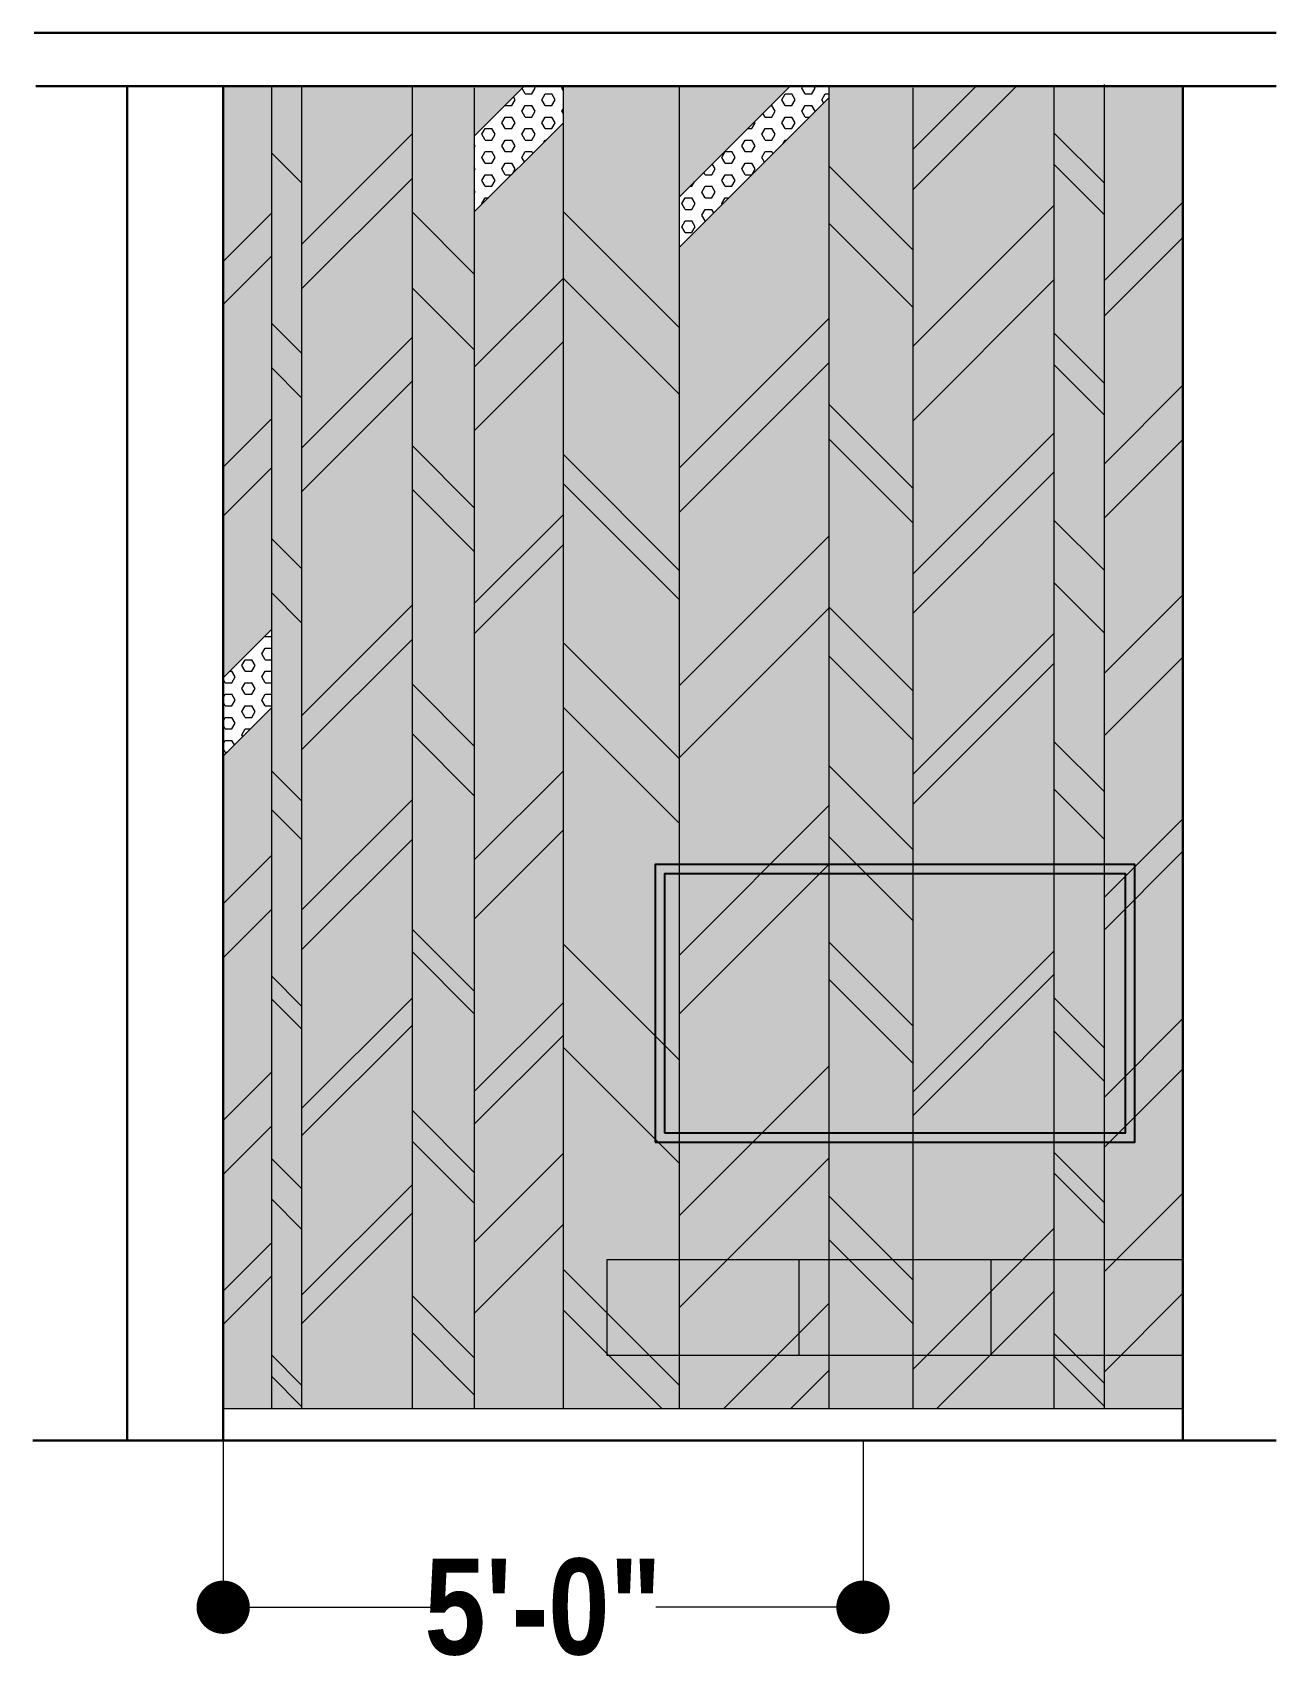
# Model space of a CAD drawing. Header units: millimetres. Extents: x 56222 to 3066687, y -650199 to -121287.
# Drawn here: x 149251 to 149367.7, y -181055.7 to -180902.2 of the extents above; entities that cross this region are included whole.
import ezdxf

# ---------------------------------------------------------------- set-up
doc = ezdxf.new("R2010")
doc.units = ezdxf.units.MM
doc.header["$MEASUREMENT"] = 0
doc.header["$PDMODE"] = 35
doc.layers.get('Defpoints').update_dxf_attribs({"color": 220})
for name, color, linetype, lineweight in [('FIRST FLOOR ( DW_RAIL )', 7, 'Continuous', 9), ('FURNI', 25, 'Continuous', 5), ('FURNITURE', 32, 'Continuous', 9), ('SECTION ( SLAB PLine )', 104, 'Continuous', 30), ('XX~SLAB ( BEAM )~ ( DIM )', 7, 'Continuous', 9)]:
    doc.layers.add(name, color=color, linetype=linetype, lineweight=lineweight)
doc.styles.add('Cn_BT_9 ( BOLD )', font='swisscb.ttf', dxfattribs={"height": 9})
doc.dimstyles.new('Cn_BT_9 ( BOLD )', dxfattribs={"dimtxt": 9, "dimasz": 5, "dimexe": 1.5, "dimexo": 0, "dimgap": 0.09, "dimtad": 0, "dimzin": 3, "dimdsep": 46, "dimlunit": 4, "dimtxsty": 'Cn_BT_9 ( BOLD )', "dimblk": 'DOT', "dimcen": 0.09, "dimdle": 1.5, "dimclrd": 251, "dimclre": 251, "dimclrt": 5, "dimadec": 0, "dimazin": 0, "dimtfac": 0.75, "dimtofl": 0, "dimtmove": 0, "dimatfit": 3, "dimfxl": 0, "dimtolj": 1, "dimtzin": 0, "dimlwd": 15, "dimlwe": 15, "dimarcsym": 0})
pattern_1 = [(0, (917.2216, 491.9102), (0, 1.0825317547), [0.625, -1.25]), (120, (917.2216, 491.9102), (-0.9375, -0.5412658774), [0.625, -1.25]), (60, (917.8466, 491.9102), (-0.9375, 0.5412658774), [0.625, -1.25])]

# ---------------------------------------------------------------- blocks, each defined once
blk = doc.blocks.new('_Dot')
at = {"color": 0, "linetype": 'ByBlock', "lineweight": -2}
blk.add_line((-0.5, 0), (-1, 0), dxfattribs=at)
at = {"color": 0, "linetype": 'ByBlock', "const_width": 0.5}
blk.add_lwpolyline([(-0.25, 0, 1), (0.25, 0, 1)], format="xyb", close=True, dxfattribs=at)
blk = doc.blocks.new('*D1274')
at = {"layer": 'Defpoints', "color": 0, "lineweight": 0, "transparency": 16777216}
for p in [(149268.9, -181034.2), (149328.9, -181034.2), (149328.9, -181049.82)]:
    blk.add_point(p, dxfattribs=at)
at = {"layer": 'FURNI', "color": 251, "lineweight": 15, "transparency": 16777216}
for p, q in [((149268.9, -181034.2), (149268.9, -181051.32)), ((149328.9, -181034.2), (149328.9, -181051.32)), ((149273.9, -181049.82), (149288.31, -181049.82)), ((149323.9, -181049.82), (149309.48, -181049.82))]:
    blk.add_line(p, q, dxfattribs=at)
at = {"layer": 'FURNI', "color": 251, "lineweight": 15, "transparency": 16777216, "xscale": 5, "yscale": 5, "zscale": 5, "rotation": 180}
blk.add_blockref('_Dot', (149268.9, -181049.82), dxfattribs=at)
at = {"layer": 'FURNI', "color": 251, "lineweight": 15, "transparency": 16777216, "xscale": 5, "yscale": 5, "zscale": 5}
blk.add_blockref('_Dot', (149328.9, -181049.82), dxfattribs=at)
at = {"layer": 'FURNI', "color": 5, "lineweight": 0, "transparency": 16777216, "insert": (149298.9, -181049.82), "char_height": 9, "attachment_point": 5, "style": 'Cn_BT_9 ( BOLD )'}
blk.add_mtext('\\A1;5\'-0"', dxfattribs=at)

msp = doc.modelspace()

# ---------------------------------------------------------------- hatches: boundary and pattern name
at = {"layer": 'FURNITURE', "lineweight": 0, "true_color": 0xc2cd98, "transparency": 33554633}
h = msp.add_hatch(color=9, dxfattribs=at)
h.dxf.hatch_style = 1
h.paths.add_polyline_path([(149273.4266, -180907.1999), (149268.8972, -180907.1999), (149268.8972, -180923.6431), (149273.4266, -180919.1137)])
h.paths.add_polyline_path([(149273.4266, -180923.1441), (149268.8972, -180927.6734), (149268.8972, -180942.9325), (149273.4266, -180938.4032)])
h.paths.add_polyline_path([(149273.4266, -180942.9871), (149268.8972, -180947.5165), (149268.8972, -180962.6927), (149273.4266, -180958.1634)])
h.paths.add_polyline_path([(149273.4266, -180965.5051), (149268.8972, -180970.0345), (149268.8972, -180983.8823), (149273.4266, -180979.3529)])
h.paths.add_polyline_path([(149273.4266, -180984.4016), (149268.8972, -180988.931), (149268.8972, -181004.1856), (149273.4266, -180999.6562)])
h.paths.add_polyline_path([(149273.4266, -181004.7049), (149268.8972, -181009.2343), (149268.8972, -181020.1862), (149273.4266, -181015.6569)])
h.paths.add_polyline_path([(149273.4266, -181018.7681), (149268.8972, -181023.2975), (149268.8972, -181031.1999), (149273.4266, -181031.1999)])
h = msp.add_hatch(color=9, dxfattribs=at)
h.dxf.hatch_style = 1
h.paths.add_polyline_path([(149276.2551, -180916.2814), (149273.4266, -180913.4529), (149273.4266, -180929.4285), (149276.2551, -180932.2569)])
h.paths.add_polyline_path([(149286.6115, -180907.1999), (149276.2551, -180907.1999), (149276.2551, -180922.0423), (149286.6115, -180911.6859)])
h.paths.add_polyline_path([(149286.6115, -180915.8499), (149276.2551, -180926.2064), (149276.2551, -180941.1344), (149286.6115, -180930.778)])
h.paths.add_polyline_path([(149276.2551, -180936.421), (149273.4266, -180933.5925), (149273.4266, -180949.6143), (149276.2551, -180952.4427)])
h.paths.add_polyline_path([(149286.6115, -180934.8714), (149276.2551, -180945.2279), (149276.2551, -180966.2373), (149286.6115, -180955.8809)])
h.paths.add_polyline_path([(149276.2551, -180957.5099), (149273.4266, -180954.6815), (149273.4266, -180971.3963), (149276.2551, -180974.2248)])
h.paths.add_polyline_path([(149286.6115, -180959.0805), (149276.2551, -180969.437), (149276.2551, -180984.475), (149286.6115, -180974.1185)])
h.paths.add_polyline_path([(149276.2551, -180977.8481), (149273.4266, -180975.0196), (149273.4266, -180990.6286), (149276.2551, -180993.4571)])
h.paths.add_polyline_path([(149286.6115, -180977.8312), (149276.2551, -180988.1877), (149276.2551, -181003.0576), (149286.6115, -180992.7012)])
h.paths.add_polyline_path([(149276.2551, -180995.5939), (149273.4266, -180992.7655), (149273.4266, -181007.7379), (149276.2551, -181010.5663)])
h.paths.add_polyline_path([(149286.6115, -180995.2731), (149276.2551, -181005.6296), (149276.2551, -181020.5592), (149286.6115, -181010.2027)])
h.paths.add_polyline_path([(149276.2551, -181014.3733), (149273.4266, -181011.5449), (149273.4266, -181026.1617), (149276.2551, -181028.9901)])
h.paths.add_polyline_path([(149286.6115, -181012.889), (149276.2551, -181023.2455), (149276.2551, -181031.1999), (149286.6115, -181031.1999)])
h.paths.add_polyline_path([(149273.4266, -181028.1626), (149273.4266, -181031.1999), (149276.2551, -181031.1999), (149276.2551, -181030.991)])
h.paths.add_polyline_path([(149286.6115, -181024.0602), (149286.6115, -181031.1999), (149292.4495, -181031.1999), (149292.4495, -181029.8982)])
h.paths.add_polyline_path([(149300.7753, -181013.9407), (149292.4495, -181022.2666), (149292.4495, -181031.1999), (149300.7753, -181031.1999)])
h.paths.add_polyline_path([(149300.7753, -181021.9442), (149300.7753, -181031.1999), (149310.0311, -181031.1999)])
h.paths.add_polyline_path([(149311.6545, -181008.193), (149300.7753, -180997.3139), (149300.7753, -181018.1212), (149311.6545, -181029.0004)])
h.paths.add_polyline_path([(149300.7753, -181007.2932), (149300.7753, -180996.214), (149292.4495, -181004.5398), (149292.4495, -181015.619)])
h.paths.add_polyline_path([(149292.4495, -181011.9507), (149286.6115, -181006.1127), (149286.6115, -181020.594), (149292.4495, -181026.432)])
h.paths.add_polyline_path([(149292.4495, -180994.1881), (149286.6115, -180988.3501), (149286.6115, -181003.2241), (149292.4495, -181009.0621)])
h.paths.add_polyline_path([(149300.7753, -180976.969), (149292.4495, -180985.2949), (149292.4495, -181001.4717), (149300.7753, -180993.1459)])
h.paths.add_polyline_path([(149311.6545, -180976.2961), (149300.7753, -180965.4169), (149300.7753, -180987.6092), (149311.6545, -180998.4883)])
h.paths.add_polyline_path([(149325.6882, -180980.173), (149311.6545, -180994.2066), (149311.6545, -181013.1118), (149325.6882, -180999.0782)])
h.paths.add_polyline_path([(149325.6882, -181007.7189), (149311.6545, -181021.7525), (149311.6545, -181031.1999), (149315.8459, -181031.1999), (149325.6882, -181021.3577)])
h.paths.add_polyline_path([(149325.6882, -181027.6311), (149322.1193, -181031.1999), (149325.6882, -181031.1999)], flags=17)
h.paths.add_polyline_path([(149333.5607, -181023.2266), (149325.6882, -181015.3541), (149325.6882, -181031.1999), (149333.5607, -181031.1999)])
h.paths.add_polyline_path([(149346.7957, -181020.2232), (149335.8189, -181031.1999), (149346.7957, -181031.1999)])
h.paths.add_polyline_path([(149346.7957, -180990.4994), (149333.5607, -181003.7345), (149333.5607, -181027.5323), (149346.7957, -181014.2973)])
h.paths.add_polyline_path([(149333.5607, -180998.8077), (149325.6882, -180990.9352), (149325.6882, -181011.244), (149333.5607, -181019.1165)])
h.paths.add_polyline_path([(149346.7957, -180988.2958), (149346.7957, -180961.3266), (149333.5607, -180974.5617), (149333.5607, -181001.5308)])
h.paths.add_polyline_path([(149333.5607, -180985.4358), (149325.6882, -180977.5633), (149325.6882, -180987.4295), (149333.5607, -180995.302)])
h.paths.add_polyline_path([(149325.6882, -180974.6672), (149325.6882, -180956.1488), (149311.6545, -180970.1825), (149311.6545, -180988.7009)])
h.paths.add_polyline_path([(149292.4495, -180973.7464), (149286.6115, -180967.9084), (149286.6115, -180986.2319), (149292.4495, -180992.0699)])
h.paths.add_polyline_path([(149300.7753, -180950.2255), (149292.4495, -180958.5513), (149292.4495, -180979.7437), (149300.7753, -180971.4179)])
h.paths.add_polyline_path([(149292.4495, -180950.8248), (149286.6115, -180944.9868), (149286.6115, -180955.8809), (149286.6115, -180963.2508), (149292.4495, -180969.0888)])
h.paths.add_polyline_path([(149292.4495, -180931.9385), (149286.6115, -180926.1006), (149286.6115, -180930.778), (149286.6115, -180940.8934), (149292.4495, -180946.7313)])
h.paths.add_polyline_path([(149300.7753, -180931.1893), (149292.4495, -180939.5151), (149292.4495, -180955.7242), (149300.7753, -180947.3984)])
h.paths.add_polyline_path([(149311.6545, -180936.0943), (149300.7831, -180925.223), (149300.7753, -180925.2308), (149300.7753, -180941.7251), (149311.6545, -180952.6042)])
h.paths.add_polyline_path([(149300.7753, -180944.4717), (149300.7753, -180959.3744), (149311.619, -180970.218), (149311.6545, -180970.1825), (149311.6545, -180955.3509)])
h.paths.add_polyline_path([(149325.6882, -180933.1396), (149311.6545, -180947.1732), (149311.6545, -180963.4356), (149325.6882, -180949.402)])
h.paths.add_polyline_path([(149325.6882, -180928.9968), (149325.6882, -180908.3027), (149311.6545, -180922.3363), (149311.6545, -180943.0304)])
h.paths.add_polyline_path([(149333.5607, -180948.1533), (149325.6882, -180940.2808), (149325.6882, -180956.0247), (149333.5607, -180963.8972)])
h.paths.add_polyline_path([(149333.5607, -180927.932), (149325.6882, -180920.0595), (149325.6882, -180937.0169), (149333.5607, -180944.8894)])
h.paths.add_polyline_path([(149346.7957, -180925.3682), (149333.5607, -180938.6032), (149333.5607, -180952.9754), (149346.7957, -180939.7403)])
h.paths.add_polyline_path([(149346.7957, -180943.4131), (149333.5607, -180956.6481), (149333.5607, -180971.7459), (149346.7957, -180958.5109)])
h.paths.add_polyline_path([(149351.5105, -180958.462), (149346.7957, -180953.7472), (149346.7957, -180968.6394), (149351.5105, -180973.3542)])
h.paths.add_polyline_path([(149358.8972, -180960.7364), (149351.5105, -180968.1232), (149351.5105, -180983.2816), (149358.8972, -180975.8948)])
h.paths.add_polyline_path([(149351.5105, -180977.8085), (149346.7957, -180973.0936), (149346.7957, -180992.6603), (149351.5105, -180997.3752)])
h.paths.add_polyline_path([(149358.8972, -180978.9466), (149351.5105, -180986.3333), (149351.5105, -181002.0248), (149358.8972, -180994.638)])
h.paths.add_polyline_path([(149358.8972, -180999.3428), (149351.5105, -181006.7295), (149351.5105, -181018.377), (149358.8972, -181010.9902)])
h.paths.add_polyline_path([(149351.5105, -181000.5009), (149346.7957, -180995.7861), (149346.7957, -181007.1537), (149351.5105, -181011.8686)])
h.paths.add_polyline_path([(149351.5105, -181013.8222), (149346.7957, -181009.1074), (149346.7957, -181024.111), (149351.5105, -181028.8258)])
h.paths.add_polyline_path([(149358.8972, -181020.3801), (149358.8972, -181014.0192), (149351.5105, -181021.406), (149351.5105, -181027.7668)])
h.paths.add_polyline_path([(149358.8972, -181023.3982), (149351.5105, -181030.7849), (149351.5105, -181031.1999), (149358.8972, -181031.1999)])
h.paths.add_polyline_path([(149346.7957, -181026.2502), (149346.7957, -181031.1999), (149351.5105, -181031.1999), (149351.5105, -181030.965)])
h.paths.add_polyline_path([(149333.5607, -180968.4909), (149325.6882, -180960.6184), (149325.6882, -180970.9145), (149333.5607, -180978.787)])
h.paths.add_polyline_path([(149358.8972, -180940.3388), (149351.5105, -180947.7255), (149351.5105, -180962.274), (149358.8972, -180954.8872)])
h.paths.add_polyline_path([(149358.8972, -180921.3925), (149351.5105, -180928.7792), (149351.5105, -180942.6393), (149358.8972, -180935.2525)])
h.paths.add_polyline_path([(149351.5105, -180938.0222), (149346.7957, -180933.3074), (149346.7957, -180947.8864), (149351.5105, -180952.6012)])
h.paths.add_polyline_path([(149358.8972, -180907.1999), (149351.5105, -180907.1999), (149351.5105, -180925.4732), (149358.8972, -180918.0865)])
h.paths.add_polyline_path([(149351.5105, -180919.2261), (149346.7957, -180914.5113), (149346.7957, -180930.3379), (149351.5105, -180935.0527)])
h.paths.add_polyline_path([(149351.5105, -180907.1999), (149346.7957, -180907.1999), (149346.7957, -180911.568), (149351.5105, -180916.2828)])
h.paths.add_polyline_path([(149346.7957, -180907.1999), (149343.2949, -180907.1999), (149333.5607, -180916.9342), (149333.5607, -180931.625), (149346.7957, -180918.39)])
h.paths.add_polyline_path([(149333.5607, -180913.139), (149339.4998, -180907.1999), (149325.6882, -180907.1999), (149325.6882, -180914.6798), (149333.5607, -180922.5523)])
h.paths.add_polyline_path([(149322.0666, -180907.1999), (149311.6545, -180907.1999), (149311.6545, -180917.612)])
h.paths.add_polyline_path([(149311.6545, -180907.1999), (149300.7753, -180907.1999), (149300.7753, -180918.9572), (149311.6545, -180929.8364)])
h.paths.add_polyline_path([(149300.7753, -180910.6749), (149292.4495, -180919.0007), (149292.4495, -180933.5566), (149300.7753, -180925.2308)])
h.paths.add_polyline_path([(149292.4495, -180911.8876), (149297.1372, -180907.1999), (149286.6115, -180907.1999), (149286.6115, -180911.6859), (149286.6115, -180918.9874), (149292.4495, -180924.8254)])
h.paths.add_polyline_path([(149276.2551, -180907.1999), (149273.4266, -180907.1999), (149273.4266, -180908.0425), (149276.2551, -180910.8709)])
at = {"layer": 'FURNITURE', "lineweight": 0, "true_color": 0xe6f5b7, "transparency": 33554633}
h = msp.add_hatch(dxfattribs=at)
h.set_pattern_fill('HEX', color=254, scale=5)
h.set_pattern_definition(pattern_1)
h.paths.add_polyline_path([(149276.2551, -180910.8709), (149273.4266, -180908.0425), (149273.4266, -180913.4529), (149276.2551, -180916.2814)])
h.paths.add_polyline_path([(149276.2551, -180932.2569), (149273.4266, -180929.4285), (149273.4266, -180933.5925), (149276.2551, -180936.421)])
h.paths.add_polyline_path([(149276.2551, -180952.4427), (149273.4266, -180949.6143), (149273.4266, -180954.6815), (149276.2551, -180957.5099)])
h.paths.add_polyline_path([(149273.4266, -180971.3963), (149273.4266, -180975.0196), (149276.2551, -180977.8481), (149276.2551, -180974.2248)])
h.paths.add_polyline_path([(149273.4266, -180990.6286), (149273.4266, -180992.7655), (149276.2551, -180995.5939), (149276.2551, -180993.4571)])
h.paths.add_polyline_path([(149276.2551, -181010.5663), (149273.4266, -181007.7379), (149273.4266, -181011.5449), (149276.2551, -181014.3733)])
h.paths.add_polyline_path([(149273.4266, -181026.1617), (149273.4266, -181028.1626), (149276.2551, -181030.991), (149276.2551, -181028.9901)])
h.paths.add_polyline_path([(149286.6115, -181012.889), (149286.6115, -181010.2027), (149276.2551, -181020.5592), (149276.2551, -181023.2455)])
h.paths.add_polyline_path([(149286.6115, -181020.594), (149286.6115, -181024.0602), (149292.4495, -181029.8982), (149292.4495, -181026.432)])
h.paths.add_polyline_path([(149286.6115, -181003.2241), (149286.6115, -181006.1127), (149292.4495, -181011.9507), (149292.4495, -181009.0621)])
h.paths.add_polyline_path([(149286.6115, -180995.2731), (149286.6115, -180992.7012), (149276.2551, -181003.0576), (149276.2551, -181005.6296)])
h.paths.add_polyline_path([(149286.6115, -180977.8312), (149286.6115, -180974.1185), (149276.2551, -180984.475), (149276.2551, -180988.1877)])
h.paths.add_polyline_path([(149286.6115, -180959.0805), (149286.6115, -180955.8809), (149276.2551, -180966.2373), (149276.2551, -180969.437)])
h.paths.add_polyline_path([(149286.6115, -180934.8714), (149286.6115, -180930.778), (149276.2551, -180941.1344), (149276.2551, -180945.2279)])
h.paths.add_polyline_path([(149286.6115, -180915.8499), (149286.6115, -180911.6859), (149276.2551, -180922.0423), (149276.2551, -180926.2064)])
h.paths.add_polyline_path([(149286.6115, -180918.9874), (149286.6115, -180926.1006), (149292.4495, -180931.9385), (149292.4495, -180924.8254)])
h.paths.add_polyline_path([(149286.6115, -180940.8934), (149286.6115, -180944.9868), (149292.4495, -180950.8248), (149292.4495, -180946.7313)])
h.paths.add_polyline_path([(149286.6115, -180963.2508), (149286.6115, -180967.9084), (149292.4495, -180973.7464), (149292.4495, -180969.0888)])
h.paths.add_polyline_path([(149286.6115, -180986.2319), (149286.6115, -180988.3501), (149292.4495, -180994.1881), (149292.4495, -180992.0699)])
h.paths.add_polyline_path([(149300.7753, -181013.9407), (149300.7753, -181007.2932), (149292.4495, -181015.619), (149292.4495, -181022.2666)])
h.paths.add_polyline_path([(149300.7753, -180996.214), (149300.7753, -180993.1459), (149292.4495, -181001.4717), (149292.4495, -181004.5398)])
h.paths.add_polyline_path([(149300.7753, -180976.969), (149300.7753, -180971.4179), (149292.4495, -180979.7437), (149292.4495, -180985.2949)])
h.paths.add_polyline_path([(149300.7753, -180950.2255), (149300.7753, -180947.3984), (149292.4495, -180955.7242), (149292.4495, -180958.5513)])
h.paths.add_polyline_path([(149300.7753, -180931.1893), (149300.7753, -180925.2308), (149292.4495, -180933.5566), (149292.4495, -180939.5151)])
h.paths.add_polyline_path([(149300.7753, -180918.9572), (149300.7753, -180925.2152), (149311.6545, -180936.0943), (149311.6545, -180929.8364)])
h.paths.add_polyline_path([(149300.7753, -180941.7251), (149300.7753, -180944.4717), (149311.6545, -180955.3509), (149311.6545, -180952.6042)])
h.paths.add_polyline_path([(149300.7753, -180959.3744), (149300.7753, -180965.4169), (149311.6545, -180976.2961), (149311.6545, -180970.2536)])
h.paths.add_polyline_path([(149325.6882, -180956.1488), (149325.6882, -180949.402), (149311.6545, -180963.4356), (149311.6545, -180970.1825)])
h.paths.add_polyline_path([(149325.6882, -180980.173), (149325.6882, -180974.6672), (149311.6545, -180988.7009), (149311.6545, -180994.2066)])
h.paths.add_polyline_path([(149311.6545, -180998.4883), (149300.7753, -180987.6092), (149300.7753, -180997.3139), (149311.6545, -181008.193)])
h.paths.add_polyline_path([(149325.6882, -181007.7189), (149325.6882, -180999.0782), (149311.6545, -181013.1118), (149311.6545, -181021.7525)])
h.paths.add_polyline_path([(149300.7753, -181018.1212), (149300.7753, -181021.9442), (149310.0311, -181031.1999), (149311.6545, -181031.1999), (149311.6545, -181029.0004)])
h.paths.add_polyline_path([(149325.6882, -181027.6311), (149325.6882, -181021.3577), (149315.8459, -181031.1999), (149322.1193, -181031.1999)])
h.paths.add_polyline_path([(149325.6882, -181011.244), (149325.6882, -181015.3541), (149333.5607, -181023.2266), (149333.5607, -181019.1165)])
h.paths.add_polyline_path([(149346.7957, -181020.2232), (149346.7957, -181014.2973), (149333.5607, -181027.5323), (149333.5607, -181031.1999), (149335.8189, -181031.1999)])
h.paths.add_polyline_path([(149346.7957, -181024.111), (149346.7957, -181026.2502), (149351.5105, -181030.965), (149351.5105, -181028.8258)])
h.paths.add_polyline_path([(149358.8972, -181023.3982), (149358.8972, -181020.3801), (149351.5105, -181027.7668), (149351.5105, -181030.7849)])
h.paths.add_polyline_path([(149358.8972, -181014.0192), (149358.8972, -181010.9902), (149351.5105, -181018.377), (149351.5105, -181021.406)])
h.paths.add_polyline_path([(149346.7957, -181007.1537), (149346.7957, -181009.1074), (149351.5105, -181013.8222), (149351.5105, -181011.8686)])
h.paths.add_polyline_path([(149346.7957, -180990.4994), (149346.7957, -180988.2958), (149333.5607, -181001.5308), (149333.5607, -181003.7345)])
h.paths.add_polyline_path([(149325.6882, -180987.4295), (149325.6882, -180990.9352), (149333.5607, -180998.8077), (149333.5607, -180995.302)])
h.paths.add_polyline_path([(149333.5607, -180978.787), (149325.6882, -180970.9145), (149325.6882, -180977.5633), (149333.5607, -180985.4358)])
h.paths.add_polyline_path([(149346.7957, -180961.3266), (149346.7957, -180958.5109), (149333.5607, -180971.7459), (149333.5607, -180974.5617)])
h.paths.add_polyline_path([(149333.5607, -180963.8972), (149325.6882, -180956.0247), (149325.6882, -180960.6184), (149333.5607, -180968.4909)])
h.paths.add_polyline_path([(149346.7957, -180968.6394), (149346.7957, -180973.0936), (149351.5105, -180977.8085), (149351.5105, -180973.3542)])
h.paths.add_polyline_path([(149358.8972, -180960.7364), (149358.8972, -180954.8872), (149351.5105, -180962.274), (149351.5105, -180968.1232)])
h.paths.add_polyline_path([(149358.8972, -180978.9466), (149358.8972, -180975.8948), (149351.5105, -180983.2816), (149351.5105, -180986.3333)])
h.paths.add_polyline_path([(149346.7957, -180992.6603), (149346.7957, -180995.7861), (149351.5105, -181000.5009), (149351.5105, -180997.3752)])
h.paths.add_polyline_path([(149358.8972, -180999.3428), (149358.8972, -180994.638), (149351.5105, -181002.0248), (149351.5105, -181006.7295)])
h.paths.add_polyline_path([(149351.5105, -180952.6012), (149346.7957, -180947.8864), (149346.7957, -180953.7472), (149351.5105, -180958.462)])
h.paths.add_polyline_path([(149358.8972, -180940.3388), (149358.8972, -180935.2525), (149351.5105, -180942.6393), (149351.5105, -180947.7255)])
h.paths.add_polyline_path([(149346.7957, -180943.4131), (149346.7957, -180939.7403), (149333.5607, -180952.9754), (149333.5607, -180956.6481)])
h.paths.add_polyline_path([(149325.6882, -180937.0169), (149325.6882, -180940.2808), (149333.5607, -180948.1533), (149333.5607, -180944.8894)])
h.paths.add_polyline_path([(149325.6882, -180933.1396), (149325.6882, -180928.9968), (149311.6545, -180943.0304), (149311.6545, -180947.1732)])
h.paths.add_polyline_path([(149333.5607, -180922.5523), (149325.6882, -180914.6798), (149325.6882, -180920.0595), (149333.5607, -180927.932)])
h.paths.add_polyline_path([(149346.7957, -180925.3682), (149346.7957, -180918.39), (149333.5607, -180931.625), (149333.5607, -180938.6032)])
h.paths.add_polyline_path([(149346.7957, -180930.3379), (149346.7957, -180933.3074), (149351.5105, -180938.0222), (149351.5105, -180935.0527)])
h.paths.add_polyline_path([(149358.8972, -180921.3925), (149358.8972, -180918.0865), (149351.5105, -180925.4732), (149351.5105, -180928.7792)])
h.paths.add_polyline_path([(149346.7957, -180911.568), (149346.7957, -180914.5113), (149351.5105, -180919.2261), (149351.5105, -180916.2828)])
h.paths.add_polyline_path([(149343.2949, -180907.1999), (149339.4998, -180907.1999), (149333.5607, -180913.139), (149333.5607, -180916.9342)])
h = msp.add_hatch(dxfattribs=at)
h.set_pattern_fill('HEX', color=254, scale=5)
h.set_pattern_definition(pattern_1)
h.paths.add_polyline_path([(149300.7753, -180910.6749), (149300.7753, -180907.1999), (149297.1372, -180907.1999), (149292.4495, -180911.8876), (149292.4495, -180919.0007)])
h.paths.add_polyline_path([(149325.6882, -180908.3027), (149325.6882, -180907.1999), (149322.0666, -180907.1999), (149311.6545, -180917.612), (149311.6545, -180922.3363)])
h = msp.add_hatch(dxfattribs=at)
h.set_pattern_fill('HEX', color=254, scale=5)
h.set_pattern_definition(pattern_1)
h.paths.add_polyline_path([(149273.4266, -180979.3529), (149268.8972, -180983.8823), (149268.8972, -180988.931), (149273.4266, -180984.4016)])
h.paths.add_polyline_path([(149273.4266, -180999.6562), (149268.8972, -181004.1856), (149268.8972, -181009.2343), (149273.4266, -181004.7049)])
h.paths.add_polyline_path([(149273.4266, -181018.7681), (149273.4266, -181015.6569), (149268.8972, -181020.1862), (149268.8972, -181023.2975)])
h.paths.add_polyline_path([(149273.4266, -180938.4032), (149268.8972, -180942.9325), (149268.8972, -180947.5165), (149273.4266, -180942.9871)])
h.paths.add_polyline_path([(149273.4266, -180923.1441), (149273.4266, -180919.1137), (149268.8972, -180923.6431), (149268.8972, -180927.6734)])
h = msp.add_hatch(dxfattribs=at)
h.set_pattern_fill('HEX', color=254, scale=5)
h.set_pattern_definition(pattern_1)
h.paths.add_polyline_path([(149273.4266, -180958.1634), (149268.8972, -180962.6927), (149268.8972, -180970.0345), (149273.4266, -180965.5051)])
at = {"layer": 'FURNITURE', "lineweight": 0, "true_color": 0x000000, "transparency": 33554523}
h = msp.add_hatch(color=18, dxfattribs=at)
h.dxf.hatch_style = 1
h.paths.add_polyline_path([(149354.3983, -180980.173), (149309.3962, -180980.173), (149309.3962, -181006.2269), (149354.3983, -181006.2269)])

# ---------------------------------------------------------------- linework, layer by layer
at = {"layer": 'FIRST FLOOR ( DW_RAIL )', "lineweight": 0, "transparency": 33554633}
for p, q in [((149351.5105, -180907.0426), (149351.5105, -181031.1999)), ((149273.4266, -180907.1999), (149273.4266, -181031.1999)), ((149276.2551, -180907.1999), (149276.2551, -181031.1999)), ((149286.6115, -180907.1999), (149286.6115, -181031.1999)), ((149297.1372, -180907.1999), (149292.4495, -180911.8876)), ((149292.4495, -180907.3572), (149292.4495, -181031.1999)), ((149300.7753, -180907.1999), (149300.7753, -181031.1999)), ((149311.6545, -180907.1999), (149311.6545, -181031.1999)), ((149322.0666, -180907.1999), (149311.6545, -180917.612)), ((149325.6882, -180908.3027), (149311.6545, -180922.3363)), ((149325.6882, -180907.1999), (149325.6882, -181031.1999)), ((149339.4998, -180907.1999), (149333.5607, -180913.139)), ((149343.2949, -180907.1999), (149333.5607, -180916.9342)), ((149333.5607, -180907.3572), (149333.5607, -181031.1999)), ((149346.7957, -180907.1999), (149346.7957, -181031.1999)), ((149286.6115, -180911.6859), (149276.2551, -180922.0423)), ((149300.7753, -180910.6749), (149292.4495, -180919.0007)), ((149346.7957, -180911.568), (149351.5105, -180916.2828)), ((149273.4266, -180913.4529), (149276.2551, -180916.2814)), ((149325.6882, -180914.6798), (149333.5607, -180922.5523)), ((149346.7957, -180914.5113), (149351.5105, -180919.2261)), ((149286.6115, -180915.8499), (149276.2551, -180926.2064)), ((149273.4266, -180919.1137), (149268.8972, -180923.6431)), ((149286.6115, -180918.9874), (149292.4495, -180924.8254)), ((149300.7753, -180918.9572), (149311.6545, -180929.8364)), ((149346.7957, -180918.39), (149333.5607, -180931.625)), ((149358.8972, -180918.0865), (149351.5105, -180925.4732)), ((149325.6882, -180920.0595), (149333.5607, -180927.932)), ((149358.8972, -180921.3925), (149351.5105, -180928.7792)), ((149273.4266, -180923.1441), (149268.8972, -180927.6734)), ((149300.7753, -180925.2308), (149292.4495, -180933.5566)), ((149300.7753, -180925.2152), (149311.6545, -180936.0943)), ((149346.7957, -180925.3682), (149333.5607, -180938.6032)), ((149286.6115, -180926.1006), (149292.4495, -180931.9385)), ((149273.4266, -180929.4285), (149276.2551, -180932.2569)), ((149325.6882, -180928.9968), (149311.6545, -180943.0304)), ((149286.6115, -180930.778), (149276.2551, -180941.1344)), ((149300.7753, -180931.1893), (149292.4495, -180939.5151)), ((149346.7957, -180930.3379), (149351.5105, -180935.0527)), ((149325.6882, -180933.1396), (149311.6545, -180947.1732)), ((149273.4266, -180933.5925), (149276.2551, -180936.421)), ((149346.7957, -180933.3074), (149351.5105, -180938.0222)), ((149286.6115, -180934.8714), (149276.2551, -180945.2279)), ((149358.8972, -180935.2525), (149351.5105, -180942.6393)), ((149325.6882, -180937.0169), (149333.5607, -180944.8894)), ((149273.4266, -180938.4032), (149268.8972, -180942.9325)), ((149286.6115, -180940.8934), (149292.4495, -180946.7313)), ((149325.6882, -180940.2808), (149333.5607, -180948.1533)), ((149346.7957, -180939.7403), (149333.5607, -180952.9754)), ((149358.8972, -180940.3388), (149351.5105, -180947.7255)), ((149300.7753, -180941.7251), (149311.6545, -180952.6042)), ((149273.4266, -180942.9871), (149268.8972, -180947.5165)), ((149346.7957, -180943.4131), (149333.5607, -180956.6481)), ((149286.6115, -180944.9868), (149292.4495, -180950.8248)), ((149300.7753, -180944.4717), (149311.6545, -180955.3509)), ((149300.7753, -180947.3984), (149292.4495, -180955.7242)), ((149346.7957, -180947.8864), (149351.5105, -180952.6012)), ((149273.4266, -180949.6143), (149276.2551, -180952.4427)), ((149325.6882, -180949.402), (149311.6545, -180963.4356)), ((149300.7753, -180950.2255), (149292.4495, -180958.5513)), ((149273.4266, -180954.6815), (149276.2551, -180957.5099)), ((149346.7957, -180953.7472), (149351.5105, -180958.462)), ((149286.6115, -180955.8809), (149276.2551, -180966.2373)), ((149325.6882, -180956.1488), (149311.6545, -180970.1825)), ((149325.6882, -180956.0247), (149333.5607, -180963.8972)), ((149358.8972, -180954.8872), (149351.5105, -180962.274)), ((149273.4266, -180958.1634), (149268.8972, -180962.6927)), ((149286.6115, -180959.0805), (149276.2551, -180969.437)), ((149346.7957, -180958.5109), (149333.5607, -180971.7459)), ((149300.7753, -180959.3744), (149311.6545, -180970.2536)), ((149325.6882, -180960.6184), (149333.5607, -180968.4909)), ((149358.8972, -180960.7364), (149351.5105, -180968.1232)), ((149346.7957, -180961.3266), (149333.5607, -180974.5617)), ((149286.6115, -180963.2508), (149292.4495, -180969.0888)), ((149300.7753, -180965.4169), (149311.6545, -180976.2961)), ((149273.4266, -180965.5051), (149268.8972, -180970.0345)), ((149286.6115, -180967.9084), (149292.4495, -180973.7464)), ((149346.7957, -180968.6394), (149351.5105, -180973.3542)), ((149273.4266, -180971.3963), (149276.2551, -180974.2248)), ((149300.7753, -180971.4179), (149292.4495, -180979.7437)), ((149325.6882, -180970.9145), (149333.5607, -180978.787)), ((149346.7957, -180973.0936), (149351.5105, -180977.8085)), ((149286.6115, -180974.1185), (149276.2551, -180984.475)), ((149325.6882, -180974.6672), (149311.6545, -180988.7009)), ((149273.4266, -180975.0196), (149276.2551, -180977.8481)), ((149358.8972, -180975.8948), (149351.5105, -180983.2816)), ((149300.7753, -180976.969), (149292.4495, -180985.2949)), ((149325.6882, -180977.5633), (149333.5607, -180985.4358)), ((149286.6115, -180977.8312), (149276.2551, -180988.1877)), ((149358.8972, -180978.9466), (149351.5105, -180986.3333)), ((149273.4266, -180979.3529), (149268.8972, -180983.8823)), ((149325.6882, -180980.173), (149311.6545, -180994.2066)), ((149273.4266, -180984.4016), (149268.8972, -180988.931)), ((149286.6115, -180986.2319), (149292.4495, -180992.0699)), ((149286.6115, -180988.3501), (149292.4495, -180994.1881)), ((149300.7753, -180987.6092), (149311.6545, -180998.4883)), ((149325.6882, -180987.4295), (149333.5607, -180995.302)), ((149346.7957, -180988.2958), (149333.5607, -181001.5308)), ((149273.4266, -180990.6286), (149276.2551, -180993.4571)), ((149325.6882, -180990.9352), (149333.5607, -180998.8077)), ((149346.7957, -180990.4994), (149333.5607, -181003.7345)), ((149273.4266, -180992.7655), (149276.2551, -180995.5939)), ((149286.6115, -180992.7012), (149276.2551, -181003.0576)), ((149346.7957, -180992.6603), (149351.5105, -180997.3752)), ((149300.7753, -180993.1459), (149292.4495, -181001.4717)), ((149358.8972, -180994.638), (149351.5105, -181002.0248)), ((149286.6115, -180995.2731), (149276.2551, -181005.6296)), ((149346.7957, -180995.7861), (149351.5105, -181000.5009)), ((149300.7753, -180996.214), (149292.4495, -181004.5398)), ((149300.7753, -180997.3139), (149311.6545, -181008.193)), ((149325.6882, -180999.0782), (149311.6545, -181013.1118)), ((149273.4266, -180999.6562), (149268.8972, -181004.1856)), ((149358.8972, -180999.3428), (149351.5105, -181006.7295)), ((149286.6115, -181003.2241), (149292.4495, -181009.0621)), ((149273.4266, -181004.7049), (149268.8972, -181009.2343)), ((149286.6115, -181006.1127), (149292.4495, -181011.9507)), ((149273.4266, -181007.7379), (149276.2551, -181010.5663)), ((149300.7753, -181007.2932), (149292.4495, -181015.619)), ((149325.6882, -181007.7189), (149311.6545, -181021.7525)), ((149346.7957, -181007.1537), (149351.5105, -181011.8686)), ((149346.7957, -181009.1074), (149351.5105, -181013.8222)), ((149273.4266, -181011.5449), (149276.2551, -181014.3733)), ((149286.6115, -181010.2027), (149276.2551, -181020.5592)), ((149325.6882, -181011.244), (149333.5607, -181019.1165)), ((149358.8972, -181010.9902), (149351.5105, -181018.377)), ((149286.6115, -181012.889), (149276.2551, -181023.2455)), ((149300.7753, -181013.9407), (149292.4495, -181022.2666)), ((149346.7957, -181014.2973), (149333.5607, -181027.5323)), ((149273.4266, -181015.6569), (149268.8972, -181020.1862)), ((149325.6882, -181015.3541), (149333.5607, -181023.2266)), ((149273.4266, -181018.7681), (149268.8972, -181023.2975)), ((149300.7753, -181018.1212), (149311.6545, -181029.0004)), ((149286.6115, -181020.594), (149292.4495, -181026.432)), ((149346.7957, -181020.2232), (149335.8189, -181031.1999)), ((149358.8972, -181020.3801), (149351.5105, -181027.7668)), ((149300.7753, -181021.9442), (149310.0311, -181031.1999)), ((149325.6882, -181021.3577), (149315.8459, -181031.1999)), ((149286.6115, -181024.0602), (149292.4495, -181029.8982)), ((149346.7957, -181024.111), (149351.5105, -181028.8258)), ((149273.4266, -181026.1617), (149276.2551, -181028.9901)), ((149346.7957, -181026.2502), (149351.5105, -181030.965)), ((149273.4266, -181028.1626), (149276.2551, -181030.991)), ((149325.6882, -181027.6311), (149322.1193, -181031.1999))]:
    msp.add_line(p, q, dxfattribs=at)
at = {"layer": 'FIRST FLOOR ( DW_RAIL )', "color": 38, "lineweight": 0, "true_color": 0x492403}
for p, q in [((149322.8972, -181017.2134), (149322.8972, -181026.2134)), ((149340.8972, -181017.2134), (149340.8972, -181026.2134))]:
    msp.add_line(p, q, dxfattribs=at)
msp.add_lwpolyline([(149304.8972, -181017.2134), (149358.8972, -181017.2134), (149358.8972, -181026.2134), (149304.8972, -181026.2134)], close=True, dxfattribs=at)
at = {"layer": 'FURNITURE', "color": 38, "lineweight": 9, "true_color": 0x492403}
for p, q in [((149322.8972, -181026.2134), (149304.8972, -181026.2134)), ((149358.8972, -181026.2134), (149340.8972, -181026.2134))]:
    msp.add_line(p, q, dxfattribs=at)
at = {"layer": 'FURNITURE', "color": 252, "lineweight": 25, "true_color": 0x939598}
for points in [[(149309.3962, -181006.2269), (149354.3983, -181006.2269), (149354.3983, -180980.173), (149309.3962, -180980.173)], [(149310.2844, -181005.3387), (149353.5101, -181005.3387), (149353.5101, -180981.0612), (149310.2844, -180981.0612)]]:
    msp.add_lwpolyline(points, close=True, dxfattribs=at)
at = {"layer": 'SECTION ( SLAB PLine )', "color": 1}
for p, q in [((149251.1883, -180902.1999), (149367.6528, -180902.1999)), ((149251.3401, -180907.1999), (149367.6528, -180907.1999)), ((149251.041, -181034.1999), (149367.6528, -181034.1999))]:
    msp.add_line(p, q, dxfattribs=at)
at = {"layer": 'SECTION ( SLAB PLine )', "color": 1, "lineweight": 0}
msp.add_line((149268.8972, -181031.1999), (149358.8972, -181031.1999), dxfattribs=at)
at = {"layer": 'XX~SLAB ( BEAM )~ ( DIM )', "lineweight": 30}
msp.add_line((149358.8972, -180907.1999), (149358.8972, -181034.1999), dxfattribs=at)
msp.add_lwpolyline([(149259.8972, -180907.1999), (149268.8972, -180907.1999), (149268.8972, -181034.1999), (149259.8972, -181034.1999)], close=True, dxfattribs=at)

# ---------------------------------------------------------------- dimensions: what is measured, and where the dimension line sits
at = {"layer": 'FURNI', "lineweight": 0}
dim = msp.add_linear_dim(base=(149328.8972, -181049.8238), p1=(149268.8972, -181034.1999), p2=(149328.8972, -181034.1999), dimstyle='Cn_BT_9 ( BOLD )', dxfattribs=at)
dim.commit()
dim.dimension.update_dxf_attribs({"geometry": '*D1274', "text_midpoint": (149298.8972, -181049.8238)})

doc.saveas('drawing.dxf')
